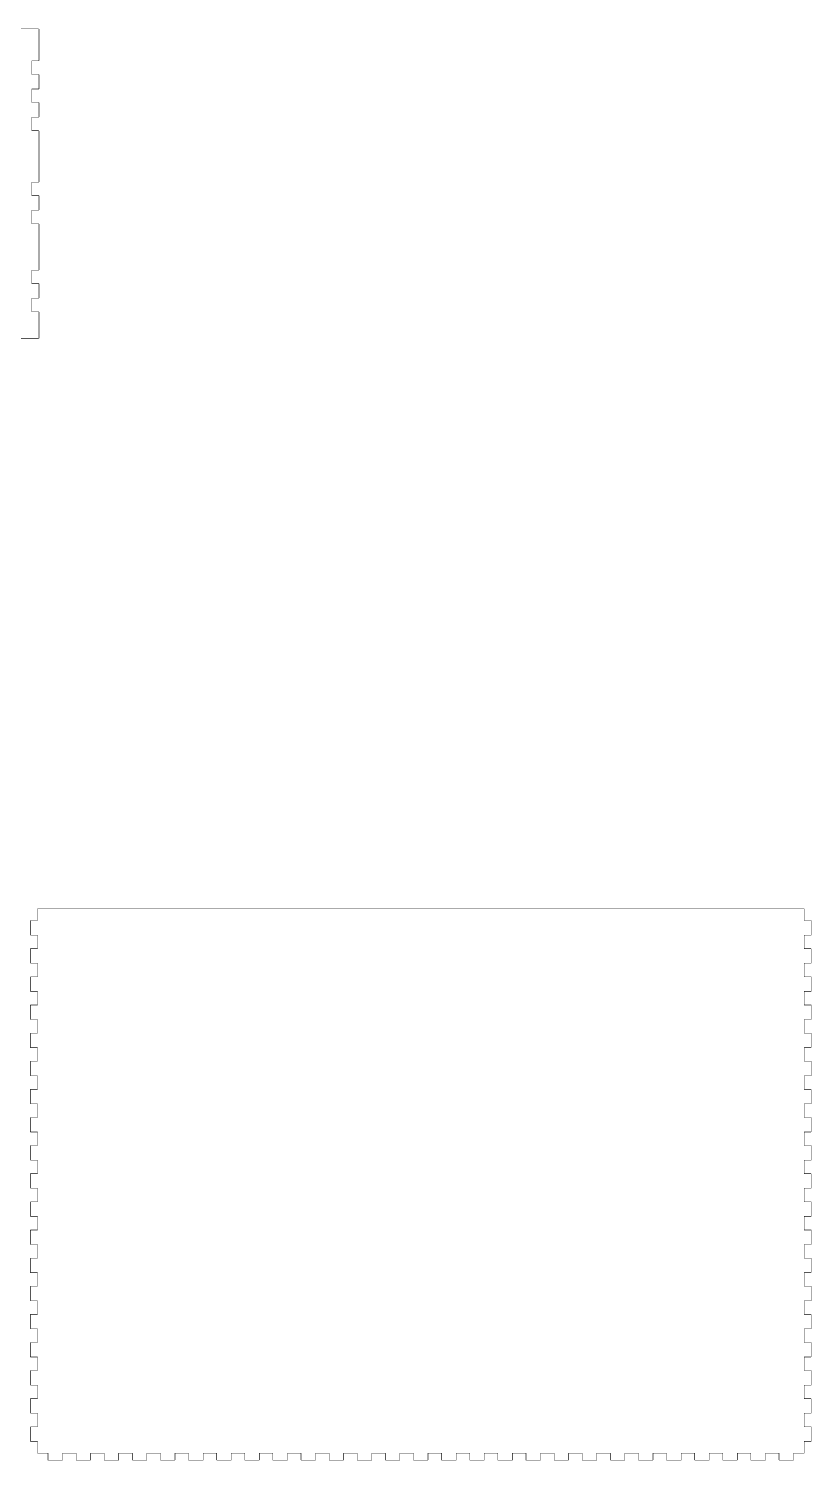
# Model space of a CAD drawing. Extents: x 1 to 1338, y 1 to 612.
# Drawn here: x 335 to 669, y 1 to 612 of the extents above; entities that cross this region are included whole.
import ezdxf

# ---------------------------------------------------------------- set-up
doc = ezdxf.new("R2010")
doc.units = 0
doc.layers.get('0').update_dxf_attribs({"linetype": 'CONTINUOUS'})

msp = doc.modelspace()

# ---------------------------------------------------------------- linework, layer by layer
at = {"color": 0, "const_width": 0.2}
for points in [[(336, 611.692), (331.5, 611.692)], [(339, 611.692), (336, 611.692)], [(339.1, 608.591), (339.1, 611.59)], [(339.1, 598.138), (339.1, 608.591)], [(336.1, 592.138), (336.1, 598.138), (336.1, 598.121), (336.069, 598.068), (336.015, 598.036), (335.999, 598.036)], [(335.999, 598.036), (338.999, 598.036), (339.015, 598.036), (339.069, 598.068), (339.1, 598.121), (339.1, 598.138)], [(338.999, 592.24), (335.999, 592.24), (336.015, 592.24), (336.069, 592.208), (336.1, 592.155), (336.1, 592.138)], [(339.1, 592.138), (339.1, 592.155), (339.069, 592.208), (339.015, 592.24), (338.999, 592.24)], [(339.1, 586.137), (339.1, 592.138)], [(336.1, 580.136), (336.1, 586.137), (336.1, 586.123), (336.069, 586.066), (336.015, 586.038), (335.999, 586.038)], [(335.999, 586.038), (338.999, 586.038), (339.015, 586.038), (339.069, 586.066), (339.1, 586.123), (339.1, 586.137)], [(338.999, 580.238), (335.999, 580.238), (336.015, 580.238), (336.069, 580.21), (336.1, 580.157), (336.1, 580.136)], [(339.1, 580.136), (339.1, 580.157), (339.069, 580.21), (339.015, 580.238), (338.999, 580.238)], [(336.1, 568.138), (336.1, 574.139), (336.1, 574.121), (336.069, 574.068), (336.015, 574.036), (335.999, 574.036)], [(335.999, 574.036), (338.999, 574.036), (339.015, 574.036), (339.069, 574.068), (339.1, 574.121), (339.1, 574.139)], [(339.1, 574.139), (339.1, 580.136)], [(338.999, 568.237), (335.999, 568.237), (336.015, 568.237), (336.069, 568.209), (336.1, 568.156), (336.1, 568.138)], [(339.1, 568.138), (339.1, 568.156), (339.069, 568.209), (339.015, 568.237), (338.999, 568.237)], [(339.1, 557.682), (339.1, 568.138)], [(339.1, 554.683), (339.1, 557.682)], [(339.1, 554.683), (339.1, 557.682)], [(339.1, 546.41), (339.1, 554.683)], [(336.1, 540.41), (336.1, 546.41), (336.1, 546.393), (336.069, 546.34), (336.015, 546.308), (335.999, 546.308)], [(335.999, 546.308), (338.999, 546.308), (339.015, 546.308), (339.069, 546.34), (339.1, 546.393), (339.1, 546.41)], [(338.999, 540.512), (335.999, 540.512), (336.015, 540.512), (336.069, 540.48), (336.1, 540.427), (336.1, 540.41)], [(339.1, 540.41), (339.1, 540.427), (339.069, 540.48), (339.015, 540.512), (338.999, 540.512)], [(339.1, 534.409), (339.1, 540.41)], [(336.1, 528.412), (336.1, 534.409), (336.1, 534.395), (336.069, 534.338), (336.015, 534.31), (335.999, 534.31)], [(335.999, 534.31), (338.999, 534.31), (339.015, 534.31), (339.069, 534.338), (339.1, 534.395), (339.1, 534.409)], [(338.999, 528.511), (335.999, 528.511), (336.015, 528.511), (336.069, 528.482), (336.1, 528.429), (336.1, 528.412)], [(339.1, 528.412), (339.1, 528.429), (339.069, 528.482), (339.015, 528.511), (338.999, 528.511)], [(339.1, 520.139), (339.1, 528.412)], [(339.1, 517.137), (339.1, 520.139)], [(339.1, 517.137), (339.1, 520.139)], [(339.1, 508.864), (339.1, 517.137)], [(336.1, 502.864), (336.1, 508.864), (336.1, 508.847), (336.069, 508.794), (336.015, 508.762), (335.999, 508.762)], [(335.999, 508.762), (338.999, 508.762), (339.015, 508.762), (339.069, 508.794), (339.1, 508.847), (339.1, 508.864)], [(338.999, 502.966), (335.999, 502.966), (336.015, 502.966), (336.069, 502.934), (336.1, 502.881), (336.1, 502.864)], [(339.1, 502.864), (339.1, 502.881), (339.069, 502.934), (339.015, 502.966), (338.999, 502.966)], [(339.1, 496.863), (339.1, 502.864)], [(336.1, 490.866), (336.1, 496.863), (336.1, 496.849), (336.069, 496.792), (336.015, 496.764), (335.999, 496.764)], [(335.999, 496.764), (338.999, 496.764), (339.015, 496.764), (339.069, 496.792), (339.1, 496.849), (339.1, 496.863)], [(338.999, 490.964), (335.999, 490.964), (336.015, 490.964), (336.069, 490.936), (336.1, 490.883), (336.1, 490.866)], [(339.1, 490.866), (339.1, 490.883), (339.069, 490.936), (339.015, 490.964), (338.999, 490.964)], [(339.1, 482.593), (339.1, 490.866)], [(339.1, 479.591), (339.1, 482.593)], [(331.5, 479.492), (336, 479.492)], [(336, 479.492), (339, 479.492)], [(338.55, 236.241), (338.532, 236.241), (338.478, 236.212), (338.449, 236.159), (338.449, 236.141)], [(338.449, 236.141), (338.449, 231.141)], [(665.551, 236.241), (338.55, 236.241)], [(665.649, 236.141), (665.649, 236.159), (665.621, 236.212), (665.565, 236.241), (665.551, 236.241)], [(665.649, 231.141), (665.649, 236.141)], [(338.55, 231.242), (335.55, 231.242), (335.532, 231.242), (335.478, 231.213), (335.449, 231.159), (335.449, 231.141)], [(335.449, 231.141), (335.449, 225.141), (335.449, 225.124), (335.478, 225.071), (335.532, 225.04), (335.55, 225.04)], [(338.449, 231.141), (338.449, 231.159), (338.478, 231.213), (338.532, 231.242), (338.55, 231.242)], [(668.549, 231.242), (665.551, 231.242), (665.565, 231.242), (665.621, 231.213), (665.649, 231.159), (665.649, 231.141)], [(668.651, 225.141), (668.651, 231.141), (668.651, 231.159), (668.62, 231.213), (668.567, 231.242), (668.549, 231.242)], [(335.55, 225.04), (338.55, 225.04), (338.532, 225.04), (338.478, 225.071), (338.449, 225.124), (338.449, 225.141)], [(338.449, 225.141), (338.449, 219.141)], [(665.649, 225.141), (665.649, 225.124), (665.621, 225.071), (665.565, 225.04), (665.551, 225.04)], [(665.551, 225.04), (668.549, 225.04), (668.567, 225.04), (668.62, 225.071), (668.651, 225.124), (668.651, 225.141)], [(665.649, 219.141), (665.649, 225.141)], [(338.55, 219.242), (335.55, 219.242), (335.532, 219.242), (335.478, 219.213), (335.449, 219.159), (335.449, 219.141)], [(335.449, 219.141), (335.449, 213.141), (335.449, 213.125), (335.478, 213.071), (335.532, 213.041), (335.55, 213.041)], [(338.449, 219.141), (338.449, 219.159), (338.478, 219.213), (338.532, 219.242), (338.55, 219.242)], [(668.549, 219.242), (665.551, 219.242), (665.565, 219.242), (665.621, 219.213), (665.649, 219.159), (665.649, 219.141)], [(668.651, 213.141), (668.651, 219.141), (668.651, 219.159), (668.62, 219.213), (668.567, 219.242), (668.549, 219.242)], [(335.55, 213.041), (338.55, 213.041), (338.532, 213.041), (338.478, 213.071), (338.449, 213.125), (338.449, 213.141)], [(338.449, 213.141), (338.449, 207.141)], [(665.649, 213.141), (665.649, 213.125), (665.621, 213.071), (665.565, 213.041), (665.551, 213.041)], [(665.551, 213.041), (668.549, 213.041), (668.567, 213.041), (668.62, 213.071), (668.651, 213.125), (668.651, 213.141)], [(665.649, 207.141), (665.649, 213.141)], [(338.55, 207.242), (335.55, 207.242), (335.532, 207.242), (335.478, 207.213), (335.449, 207.159), (335.449, 207.141)], [(335.449, 207.141), (335.449, 201.141), (335.449, 201.125), (335.478, 201.071), (335.532, 201.041), (335.55, 201.041)], [(338.449, 207.141), (338.449, 207.159), (338.478, 207.213), (338.532, 207.242), (338.55, 207.242)], [(668.549, 207.242), (665.551, 207.242), (665.565, 207.242), (665.621, 207.213), (665.649, 207.159), (665.649, 207.141)], [(668.651, 201.141), (668.651, 207.141), (668.651, 207.159), (668.62, 207.213), (668.567, 207.242), (668.549, 207.242)], [(335.55, 201.041), (338.55, 201.041), (338.532, 201.041), (338.478, 201.071), (338.449, 201.125), (338.449, 201.141)], [(338.449, 201.141), (338.449, 195.141)], [(665.649, 201.141), (665.649, 201.125), (665.621, 201.071), (665.565, 201.041), (665.551, 201.041)], [(665.551, 201.041), (668.549, 201.041), (668.567, 201.041), (668.62, 201.071), (668.651, 201.125), (668.651, 201.141)], [(665.649, 195.141), (665.649, 201.141)], [(338.55, 195.242), (335.55, 195.242), (335.532, 195.242), (335.478, 195.213), (335.449, 195.159), (335.449, 195.141)], [(335.449, 195.141), (335.449, 189.141), (335.449, 189.125), (335.478, 189.071), (335.532, 189.041), (335.55, 189.041)], [(338.449, 195.141), (338.449, 195.159), (338.478, 195.213), (338.532, 195.242), (338.55, 195.242)], [(668.549, 195.242), (665.551, 195.242), (665.565, 195.242), (665.621, 195.213), (665.649, 195.159), (665.649, 195.141)], [(668.651, 189.141), (668.651, 195.141), (668.651, 195.159), (668.62, 195.213), (668.567, 195.242), (668.549, 195.242)], [(338.55, 183.242), (335.55, 183.242), (335.532, 183.242), (335.478, 183.213), (335.449, 183.159), (335.449, 183.141)], [(335.55, 189.041), (338.55, 189.041), (338.532, 189.041), (338.478, 189.071), (338.449, 189.125), (338.449, 189.141)], [(338.449, 189.141), (338.449, 183.141)], [(338.449, 183.141), (338.449, 183.159), (338.478, 183.213), (338.532, 183.242), (338.55, 183.242)], [(665.649, 189.141), (665.649, 189.125), (665.621, 189.071), (665.565, 189.041), (665.551, 189.041)], [(665.551, 189.041), (668.549, 189.041), (668.567, 189.041), (668.62, 189.071), (668.651, 189.125), (668.651, 189.141)], [(668.549, 183.242), (665.551, 183.242), (665.565, 183.242), (665.621, 183.213), (665.649, 183.159), (665.649, 183.141)], [(665.649, 183.141), (665.649, 189.141)], [(668.651, 177.141), (668.651, 183.141), (668.651, 183.159), (668.62, 183.213), (668.567, 183.242), (668.549, 183.242)], [(335.449, 183.141), (335.449, 177.141), (335.449, 177.125), (335.478, 177.071), (335.532, 177.041), (335.55, 177.041)], [(335.55, 177.041), (338.55, 177.041), (338.532, 177.041), (338.478, 177.071), (338.449, 177.125), (338.449, 177.141)], [(338.449, 177.141), (338.449, 171.141)], [(665.649, 177.141), (665.649, 177.125), (665.621, 177.071), (665.565, 177.041), (665.551, 177.041)], [(665.551, 177.041), (668.549, 177.041), (668.567, 177.041), (668.62, 177.071), (668.651, 177.125), (668.651, 177.141)], [(665.649, 171.141), (665.649, 177.141)], [(338.55, 171.242), (335.55, 171.242), (335.532, 171.242), (335.478, 171.213), (335.449, 171.159), (335.449, 171.141)], [(335.449, 171.141), (335.449, 165.141), (335.449, 165.125), (335.478, 165.071), (335.532, 165.041), (335.55, 165.041)], [(338.449, 171.141), (338.449, 171.159), (338.478, 171.213), (338.532, 171.242), (338.55, 171.242)], [(668.549, 171.242), (665.551, 171.242), (665.565, 171.242), (665.621, 171.213), (665.649, 171.159), (665.649, 171.141)], [(668.651, 165.141), (668.651, 171.141), (668.651, 171.159), (668.62, 171.213), (668.567, 171.242), (668.549, 171.242)], [(335.55, 165.041), (338.55, 165.041), (338.532, 165.041), (338.478, 165.071), (338.449, 165.125), (338.449, 165.141)], [(338.449, 165.141), (338.449, 159.141)], [(665.649, 165.141), (665.649, 165.125), (665.621, 165.071), (665.565, 165.041), (665.551, 165.041)], [(665.551, 165.041), (668.549, 165.041), (668.567, 165.041), (668.62, 165.071), (668.651, 165.125), (668.651, 165.141)], [(665.649, 159.141), (665.649, 165.141)], [(338.55, 159.242), (335.55, 159.242), (335.532, 159.242), (335.478, 159.213), (335.449, 159.159), (335.449, 159.141)], [(335.449, 159.141), (335.449, 153.142), (335.449, 153.125), (335.478, 153.071), (335.532, 153.041), (335.55, 153.041)], [(338.449, 159.141), (338.449, 159.159), (338.478, 159.213), (338.532, 159.242), (338.55, 159.242)], [(668.549, 159.242), (665.551, 159.242), (665.565, 159.242), (665.621, 159.213), (665.649, 159.159), (665.649, 159.141)], [(668.651, 153.142), (668.651, 159.141), (668.651, 159.159), (668.62, 159.213), (668.567, 159.242), (668.549, 159.242)], [(335.55, 153.041), (338.55, 153.041), (338.532, 153.041), (338.478, 153.071), (338.449, 153.125), (338.449, 153.142)], [(338.449, 153.142), (338.449, 147.141)], [(665.649, 153.142), (665.649, 153.125), (665.621, 153.071), (665.565, 153.041), (665.551, 153.041)], [(665.551, 153.041), (668.549, 153.041), (668.567, 153.041), (668.62, 153.071), (668.651, 153.125), (668.651, 153.142)], [(665.649, 147.141), (665.649, 153.142)], [(338.55, 147.242), (335.55, 147.242), (335.532, 147.242), (335.478, 147.213), (335.449, 147.159), (335.449, 147.141)], [(335.449, 147.141), (335.449, 141.141), (335.449, 141.125), (335.478, 141.071), (335.532, 141.041), (335.55, 141.041)], [(338.449, 147.141), (338.449, 147.159), (338.478, 147.213), (338.532, 147.242), (338.55, 147.242)], [(668.549, 147.242), (665.551, 147.242), (665.565, 147.242), (665.621, 147.213), (665.649, 147.159), (665.649, 147.141)], [(668.651, 141.141), (668.651, 147.141), (668.651, 147.159), (668.62, 147.213), (668.567, 147.242), (668.549, 147.242)], [(335.55, 141.041), (338.55, 141.041), (338.532, 141.041), (338.478, 141.071), (338.449, 141.125), (338.449, 141.141)], [(338.449, 141.141), (338.449, 135.141)], [(665.649, 141.141), (665.649, 141.125), (665.621, 141.071), (665.565, 141.041), (665.551, 141.041)], [(665.551, 141.041), (668.549, 141.041), (668.567, 141.041), (668.62, 141.071), (668.651, 141.125), (668.651, 141.141)], [(665.649, 135.141), (665.649, 141.141)], [(338.55, 135.242), (335.55, 135.242), (335.532, 135.242), (335.478, 135.213), (335.449, 135.159), (335.449, 135.141)], [(335.449, 135.141), (335.449, 129.141), (335.449, 129.125), (335.478, 129.071), (335.532, 129.041), (335.55, 129.041)], [(338.449, 135.141), (338.449, 135.159), (338.478, 135.213), (338.532, 135.242), (338.55, 135.242)], [(668.549, 135.242), (665.551, 135.242), (665.565, 135.242), (665.621, 135.213), (665.649, 135.159), (665.649, 135.141)], [(668.651, 129.141), (668.651, 135.141), (668.651, 135.159), (668.62, 135.213), (668.567, 135.242), (668.549, 135.242)], [(335.55, 129.041), (338.55, 129.041), (338.532, 129.041), (338.478, 129.071), (338.449, 129.125), (338.449, 129.141)], [(338.449, 129.141), (338.449, 123.142)], [(665.649, 129.141), (665.649, 129.125), (665.621, 129.071), (665.565, 129.041), (665.551, 129.041)], [(665.551, 129.041), (668.549, 129.041), (668.567, 129.041), (668.62, 129.071), (668.651, 129.125), (668.651, 129.141)], [(665.649, 123.142), (665.649, 129.141)], [(338.55, 123.242), (335.55, 123.242), (335.532, 123.242), (335.478, 123.213), (335.449, 123.159), (335.449, 123.142)], [(335.449, 123.142), (335.449, 117.142), (335.449, 117.125), (335.478, 117.071), (335.532, 117.041), (335.55, 117.041)], [(338.449, 123.142), (338.449, 123.159), (338.478, 123.213), (338.532, 123.242), (338.55, 123.242)], [(668.549, 123.242), (665.551, 123.242), (665.565, 123.242), (665.621, 123.213), (665.649, 123.159), (665.649, 123.142)], [(668.651, 117.142), (668.651, 123.142), (668.651, 123.159), (668.62, 123.213), (668.567, 123.242), (668.549, 123.242)], [(335.55, 117.041), (338.55, 117.041), (338.532, 117.041), (338.478, 117.071), (338.449, 117.125), (338.449, 117.142)], [(338.449, 117.142), (338.449, 111.142)], [(665.649, 117.142), (665.649, 117.125), (665.621, 117.071), (665.565, 117.041), (665.551, 117.041)], [(665.551, 117.041), (668.549, 117.041), (668.567, 117.041), (668.62, 117.071), (668.651, 117.125), (668.651, 117.142)], [(665.649, 111.142), (665.649, 117.142)], [(338.55, 111.242), (335.55, 111.242), (335.532, 111.242), (335.478, 111.213), (335.449, 111.16), (335.449, 111.142)], [(335.449, 111.142), (335.449, 105.142), (335.449, 105.125), (335.478, 105.071), (335.532, 105.041), (335.55, 105.041)], [(338.449, 111.142), (338.449, 111.16), (338.478, 111.213), (338.532, 111.242), (338.55, 111.242)], [(668.549, 111.242), (665.551, 111.242), (665.565, 111.242), (665.621, 111.213), (665.649, 111.16), (665.649, 111.142)], [(668.651, 105.142), (668.651, 111.142), (668.651, 111.16), (668.62, 111.213), (668.567, 111.242), (668.549, 111.242)], [(335.55, 105.041), (338.55, 105.041), (338.532, 105.041), (338.478, 105.071), (338.449, 105.125), (338.449, 105.142)], [(338.449, 105.142), (338.449, 99.1415)], [(665.649, 105.142), (665.649, 105.125), (665.621, 105.071), (665.565, 105.041), (665.551, 105.041)], [(665.551, 105.041), (668.549, 105.041), (668.567, 105.041), (668.62, 105.071), (668.651, 105.125), (668.651, 105.142)], [(665.649, 99.1415), (665.649, 105.142)], [(338.55, 99.242), (335.55, 99.242), (335.532, 99.242), (335.478, 99.2131), (335.449, 99.1595), (335.449, 99.1415)], [(335.449, 99.1415), (335.449, 93.1415), (335.449, 93.1252), (335.478, 93.0712), (335.532, 93.0409), (335.55, 93.0409)], [(338.449, 99.1415), (338.449, 99.1595), (338.478, 99.2131), (338.532, 99.242), (338.55, 99.242)], [(668.549, 99.242), (665.551, 99.242), (665.565, 99.242), (665.621, 99.2131), (665.649, 99.1595), (665.649, 99.1415)], [(668.651, 93.1415), (668.651, 99.1415), (668.651, 99.1595), (668.62, 99.2131), (668.567, 99.242), (668.549, 99.242)], [(335.55, 93.0409), (338.55, 93.0409), (338.532, 93.0409), (338.478, 93.0712), (338.449, 93.1252), (338.449, 93.1415)], [(338.449, 93.1415), (338.449, 87.1418)], [(665.649, 93.1415), (665.649, 93.1252), (665.621, 93.0712), (665.565, 93.0409), (665.551, 93.0409)], [(665.551, 93.0409), (668.549, 93.0409), (668.567, 93.0409), (668.62, 93.0712), (668.651, 93.1252), (668.651, 93.1415)], [(665.649, 87.1418), (665.649, 93.1415)], [(338.55, 87.2423), (335.55, 87.2423), (335.532, 87.2423), (335.478, 87.2134), (335.449, 87.1594), (335.449, 87.1418)], [(335.449, 87.1418), (335.449, 81.1417), (335.449, 81.1251), (335.478, 81.0715), (335.532, 81.0412), (335.55, 81.0412)], [(338.449, 87.1418), (338.449, 87.1594), (338.478, 87.2134), (338.532, 87.2423), (338.55, 87.2423)], [(668.549, 87.2423), (665.551, 87.2423), (665.565, 87.2423), (665.621, 87.2134), (665.649, 87.1594), (665.649, 87.1418)], [(668.651, 81.1417), (668.651, 87.1418), (668.651, 87.1594), (668.62, 87.2134), (668.567, 87.2423), (668.549, 87.2423)], [(335.55, 81.0412), (338.55, 81.0412), (338.532, 81.0412), (338.478, 81.0715), (338.449, 81.1251), (338.449, 81.1417)], [(338.449, 81.1417), (338.449, 75.1417)], [(665.649, 81.1417), (665.649, 81.1251), (665.621, 81.0715), (665.565, 81.0412), (665.551, 81.0412)], [(665.551, 81.0412), (668.549, 81.0412), (668.567, 81.0412), (668.62, 81.0715), (668.651, 81.1251), (668.651, 81.1417)], [(665.649, 75.1417), (665.649, 81.1417)], [(338.55, 75.2422), (335.55, 75.2422), (335.532, 75.2422), (335.478, 75.2133), (335.449, 75.1597), (335.449, 75.1417)], [(335.449, 75.1417), (335.449, 69.1416), (335.449, 69.125), (335.478, 69.0714), (335.532, 69.0411), (335.55, 69.0411)], [(338.449, 75.1417), (338.449, 75.1597), (338.478, 75.2133), (338.532, 75.2422), (338.55, 75.2422)], [(668.549, 75.2422), (665.551, 75.2422), (665.565, 75.2422), (665.621, 75.2133), (665.649, 75.1597), (665.649, 75.1417)], [(668.651, 69.1416), (668.651, 75.1417), (668.651, 75.1597), (668.62, 75.2133), (668.567, 75.2422), (668.549, 75.2422)], [(335.55, 69.0411), (338.55, 69.0411), (338.532, 69.0411), (338.478, 69.0714), (338.449, 69.125), (338.449, 69.1416)], [(338.449, 69.1416), (338.449, 63.1416)], [(665.649, 69.1416), (665.649, 69.125), (665.621, 69.0714), (665.565, 69.0411), (665.551, 69.0411)], [(665.551, 69.0411), (668.549, 69.0411), (668.567, 69.0411), (668.62, 69.0714), (668.651, 69.125), (668.651, 69.1416)], [(665.649, 63.1416), (665.649, 69.1416)], [(338.55, 63.2425), (335.55, 63.2425), (335.532, 63.2425), (335.478, 63.2135), (335.449, 63.1596), (335.449, 63.1416)], [(335.449, 63.1416), (335.449, 57.1419), (335.449, 57.1253), (335.478, 57.0713), (335.532, 57.041), (335.55, 57.041)], [(338.449, 63.1416), (338.449, 63.1596), (338.478, 63.2135), (338.532, 63.2425), (338.55, 63.2425)], [(668.549, 63.2425), (665.551, 63.2425), (665.565, 63.2425), (665.621, 63.2135), (665.649, 63.1596), (665.649, 63.1416)], [(668.651, 57.1419), (668.651, 63.1416), (668.651, 63.1596), (668.62, 63.2135), (668.567, 63.2425), (668.549, 63.2425)], [(335.55, 57.041), (338.55, 57.041), (338.532, 57.041), (338.478, 57.0713), (338.449, 57.1253), (338.449, 57.1419)], [(338.449, 57.1419), (338.449, 51.1418)], [(665.649, 57.1419), (665.649, 57.1253), (665.621, 57.0713), (665.565, 57.041), (665.551, 57.041)], [(665.551, 57.041), (668.549, 57.041), (668.567, 57.041), (668.62, 57.0713), (668.651, 57.1253), (668.651, 57.1419)], [(665.649, 51.1418), (665.649, 57.1419)], [(338.55, 51.2424), (335.55, 51.2424), (335.532, 51.2424), (335.478, 51.2135), (335.449, 51.1598), (335.449, 51.1418)], [(335.449, 51.1418), (335.449, 45.1418), (335.449, 45.1252), (335.478, 45.0716), (335.532, 45.0413), (335.55, 45.0413)], [(338.449, 51.1418), (338.449, 51.1598), (338.478, 51.2135), (338.532, 51.2424), (338.55, 51.2424)], [(668.549, 51.2424), (665.551, 51.2424), (665.565, 51.2424), (665.621, 51.2135), (665.649, 51.1598), (665.649, 51.1418)], [(668.651, 45.1418), (668.651, 51.1418), (668.651, 51.1598), (668.62, 51.2135), (668.567, 51.2424), (668.549, 51.2424)], [(335.55, 45.0413), (338.55, 45.0413), (338.532, 45.0413), (338.478, 45.0716), (338.449, 45.1252), (338.449, 45.1418)], [(338.449, 45.1418), (338.449, 39.1418)], [(665.649, 45.1418), (665.649, 45.1252), (665.621, 45.0716), (665.565, 45.0413), (665.551, 45.0413)], [(665.551, 45.0413), (668.549, 45.0413), (668.567, 45.0413), (668.62, 45.0716), (668.651, 45.1252), (668.651, 45.1418)], [(665.649, 39.1418), (665.649, 45.1418)], [(338.55, 39.2423), (335.55, 39.2423), (335.532, 39.2423), (335.478, 39.2134), (335.449, 39.1597), (335.449, 39.1418)], [(335.449, 39.1418), (335.449, 33.1418), (335.449, 33.1253), (335.478, 33.0715), (335.532, 33.0412), (335.55, 33.0412)], [(338.449, 39.1418), (338.449, 39.1597), (338.478, 39.2134), (338.532, 39.2423), (338.55, 39.2423)], [(668.549, 39.2423), (665.551, 39.2423), (665.565, 39.2423), (665.621, 39.2134), (665.649, 39.1597), (665.649, 39.1418)], [(668.651, 33.1418), (668.651, 39.1418), (668.651, 39.1597), (668.62, 39.2134), (668.567, 39.2423), (668.549, 39.2423)], [(335.55, 33.0412), (338.55, 33.0412), (338.532, 33.0412), (338.478, 33.0715), (338.449, 33.1253), (338.449, 33.1418)], [(338.449, 33.1418), (338.449, 27.1418)], [(665.649, 33.1418), (665.649, 33.1253), (665.621, 33.0715), (665.565, 33.0412), (665.551, 33.0412)], [(665.551, 33.0412), (668.549, 33.0412), (668.567, 33.0412), (668.62, 33.0715), (668.651, 33.1253), (668.651, 33.1418)], [(665.649, 27.1418), (665.649, 33.1418)], [(338.55, 27.2425), (335.55, 27.2425), (335.532, 27.2425), (335.478, 27.2135), (335.449, 27.1598), (335.449, 27.1418)], [(335.449, 27.1418), (335.449, 21.1419), (335.449, 21.1253), (335.478, 21.0716), (335.532, 21.0413), (335.55, 21.0413)], [(338.449, 27.1418), (338.449, 27.1598), (338.478, 27.2135), (338.532, 27.2425), (338.55, 27.2425)], [(668.549, 27.2425), (665.551, 27.2425), (665.565, 27.2425), (665.621, 27.2135), (665.649, 27.1598), (665.649, 27.1418)], [(668.651, 21.1419), (668.651, 27.1418), (668.651, 27.1598), (668.62, 27.2135), (668.567, 27.2425), (668.549, 27.2425)], [(335.55, 21.0413), (338.55, 21.0413), (338.532, 21.0413), (338.478, 21.0716), (338.449, 21.1253), (338.449, 21.1419)], [(338.449, 21.1419), (338.449, 15.1419)], [(665.649, 21.1419), (665.649, 21.1253), (665.621, 21.0716), (665.565, 21.0413), (665.551, 21.0413)], [(665.551, 21.0413), (668.549, 21.0413), (668.567, 21.0413), (668.62, 21.0716), (668.651, 21.1253), (668.651, 21.1419)], [(665.649, 15.1419), (665.649, 21.1419)], [(338.55, 15.2425), (335.55, 15.2425), (335.532, 15.2425), (335.478, 15.2135), (335.449, 15.1598), (335.449, 15.1419)], [(335.449, 15.1419), (335.449, 9.14192), (335.449, 9.12537), (335.478, 9.07161), (335.532, 9.04131), (335.55, 9.04131)], [(338.449, 15.1419), (338.449, 15.1598), (338.478, 15.2135), (338.532, 15.2425), (338.55, 15.2425)], [(668.549, 15.2425), (665.551, 15.2425), (665.565, 15.2425), (665.621, 15.2135), (665.649, 15.1598), (665.649, 15.1419)], [(668.651, 9.14192), (668.651, 15.1419), (668.651, 15.1598), (668.62, 15.2135), (668.567, 15.2425), (668.549, 15.2425)], [(335.55, 9.04131), (338.55, 9.04131), (338.532, 9.04131), (338.478, 9.07161), (338.449, 9.12537), (338.449, 9.14192)], [(338.449, 9.14192), (338.449, 4.14239)], [(665.649, 9.14192), (665.649, 9.12537), (665.621, 9.07161), (665.565, 9.04131), (665.551, 9.04131)], [(665.551, 9.04131), (668.549, 9.04131), (668.567, 9.04131), (668.62, 9.07161), (668.651, 9.12537), (668.651, 9.14192)], [(665.649, 4.14239), (665.649, 9.14192)], [(338.449, 4.14239), (338.449, 4.12584), (338.478, 4.07211), (338.532, 4.04177), (338.55, 4.04177)], [(338.55, 4.04177), (343.05, 4.04177)], [(343.05, 4.04177), (343.032, 4.04177), (342.979, 4.07211), (342.95, 4.12584), (342.95, 4.14239)], [(342.95, 4.14239), (342.95, 1.14239), (342.95, 1.12586), (342.979, 1.07211), (343.032, 1.0418), (343.05, 1.0418)], [(343.05, 1.0418), (349.05, 1.0418), (349.067, 1.0418), (349.121, 1.07211), (349.151, 1.12586), (349.151, 1.14239)], [(349.151, 1.14239), (349.151, 4.14239), (349.151, 4.12584), (349.121, 4.07211), (349.067, 4.04177), (349.05, 4.04177)], [(349.05, 4.04177), (355.05, 4.04177)], [(355.05, 4.04177), (355.032, 4.04177), (354.979, 4.07211), (354.951, 4.12584), (354.951, 4.14239)], [(354.951, 4.14239), (354.951, 1.14239), (354.951, 1.12586), (354.979, 1.07211), (355.032, 1.0418), (355.05, 1.0418)], [(355.05, 1.0418), (361.05, 1.0418), (361.068, 1.0418), (361.121, 1.07211), (361.149, 1.12586), (361.149, 1.14239)], [(361.149, 1.14239), (361.149, 4.14239), (361.149, 4.12584), (361.121, 4.07211), (361.068, 4.04177), (361.05, 4.04177)], [(361.05, 4.04177), (367.051, 4.04177)], [(367.051, 4.04177), (367.034, 4.04177), (366.977, 4.07211), (366.949, 4.12584), (366.949, 4.14239)], [(366.949, 4.14239), (366.949, 1.14239), (366.949, 1.12586), (366.977, 1.07211), (367.034, 1.0418), (367.051, 1.0418)], [(367.051, 1.0418), (373.048, 1.0418), (373.066, 1.0418), (373.119, 1.07211), (373.151, 1.12586), (373.151, 1.14239)], [(373.151, 1.14239), (373.151, 4.14239), (373.151, 4.12584), (373.119, 4.07211), (373.066, 4.04177), (373.048, 4.04177)], [(373.048, 4.04177), (379.049, 4.04177)], [(379.049, 4.04177), (379.032, 4.04177), (378.979, 4.07211), (378.95, 4.12584), (378.95, 4.14239)], [(378.95, 4.14239), (378.95, 1.14239), (378.95, 1.12586), (378.979, 1.07211), (379.032, 1.0418), (379.049, 1.0418)], [(379.049, 1.0418), (385.05, 1.0418), (385.068, 1.0418), (385.12, 1.07211), (385.152, 1.12586), (385.152, 1.14239)], [(385.152, 1.14239), (385.152, 4.14239), (385.152, 4.12584), (385.12, 4.07211), (385.068, 4.04177), (385.05, 4.04177)], [(385.05, 4.04177), (391.051, 4.04177)], [(391.051, 4.04177), (391.033, 4.04177), (390.98, 4.07211), (390.948, 4.12584), (390.948, 4.14239)], [(390.948, 4.14239), (390.948, 1.14239), (390.948, 1.12586), (390.98, 1.07211), (391.033, 1.0418), (391.051, 1.0418)], [(391.051, 1.0418), (397.051, 1.0418), (397.066, 1.0418), (397.122, 1.07211), (397.15, 1.12586), (397.15, 1.14239)], [(397.15, 1.14239), (397.15, 4.14239), (397.15, 4.12584), (397.122, 4.07211), (397.066, 4.04177), (397.051, 4.04177)], [(397.051, 4.04177), (403.049, 4.04177)], [(403.049, 4.04177), (403.031, 4.04177), (402.978, 4.07211), (402.95, 4.12584), (402.95, 4.14239)], [(402.95, 4.14239), (402.95, 1.14239), (402.95, 1.12586), (402.978, 1.07211), (403.031, 1.0418), (403.049, 1.0418)], [(403.049, 1.0418), (409.049, 1.0418), (409.067, 1.0418), (409.12, 1.07211), (409.152, 1.12586), (409.152, 1.14239)], [(409.152, 1.14239), (409.152, 4.14239), (409.152, 4.12584), (409.12, 4.07211), (409.067, 4.04177), (409.049, 4.04177)], [(409.049, 4.04177), (415.05, 4.04177)], [(415.05, 4.04177), (415.032, 4.04177), (414.98, 4.07211), (414.948, 4.12584), (414.948, 4.14239)], [(414.948, 4.14239), (414.948, 1.14239), (414.948, 1.12586), (414.98, 1.07211), (415.032, 1.0418), (415.05, 1.0418)], [(415.05, 1.0418), (421.051, 1.0418), (421.065, 1.0418), (421.121, 1.07211), (421.15, 1.12586), (421.15, 1.14239)], [(421.15, 1.14239), (421.15, 4.14239), (421.15, 4.12584), (421.121, 4.07211), (421.065, 4.04177), (421.051, 4.04177)], [(421.051, 4.04177), (427.052, 4.04177)], [(427.052, 4.04177), (427.03, 4.04177), (426.978, 4.07211), (426.949, 4.12584), (426.949, 4.14239)], [(426.949, 4.14239), (426.949, 1.14239), (426.949, 1.12586), (426.978, 1.07211), (427.03, 1.0418), (427.052, 1.0418)], [(427.052, 1.0418), (433.049, 1.0418), (433.066, 1.0418), (433.119, 1.07211), (433.151, 1.12586), (433.151, 1.14239)], [(433.151, 1.14239), (433.151, 4.14239), (433.151, 4.12584), (433.119, 4.07211), (433.066, 4.04177), (433.049, 4.04177)], [(433.049, 4.04177), (439.05, 4.04177)], [(439.05, 4.04177), (439.032, 4.04177), (438.979, 4.07211), (438.951, 4.12584), (438.951, 4.14239)], [(438.951, 4.14239), (438.951, 1.14239), (438.951, 1.12586), (438.979, 1.07211), (439.032, 1.0418), (439.05, 1.0418)], [(439.05, 1.0418), (445.05, 1.0418), (445.068, 1.0418), (445.121, 1.07211), (445.149, 1.12586), (445.149, 1.14239)], [(445.149, 1.14239), (445.149, 4.14239), (445.149, 4.12584), (445.121, 4.07211), (445.068, 4.04177), (445.05, 4.04177)], [(445.05, 4.04177), (451.051, 4.04177)], [(451.051, 4.04177), (451.033, 4.04177), (450.977, 4.07211), (450.949, 4.12584), (450.949, 4.14239)], [(450.949, 4.14239), (450.949, 1.14239), (450.949, 1.12586), (450.977, 1.07211), (451.033, 1.0418), (451.051, 1.0418)], [(451.051, 1.0418), (457.048, 1.0418), (457.066, 1.0418), (457.119, 1.07211), (457.151, 1.12586), (457.151, 1.14239)], [(457.151, 1.14239), (457.151, 4.14239), (457.151, 4.12584), (457.119, 4.07211), (457.066, 4.04177), (457.048, 4.04177)], [(457.048, 4.04177), (463.049, 4.04177)], [(463.049, 4.04177), (463.031, 4.04177), (462.979, 4.07211), (462.95, 4.12584), (462.95, 4.14239)], [(462.95, 4.14239), (462.95, 1.14239), (462.95, 1.12586), (462.979, 1.07211), (463.031, 1.0418), (463.049, 1.0418)], [(463.049, 1.0418), (469.05, 1.0418), (469.067, 1.0418), (469.12, 1.07211), (469.152, 1.12586), (469.152, 1.14239)], [(469.152, 1.14239), (469.152, 4.14239), (469.152, 4.12584), (469.12, 4.07211), (469.067, 4.04177), (469.05, 4.04177)], [(469.05, 4.04177), (475.051, 4.04177)], [(475.051, 4.04177), (475.033, 4.04177), (474.976, 4.07211), (474.948, 4.12584), (474.948, 4.14239)], [(474.948, 4.14239), (474.948, 1.14239), (474.948, 1.12586), (474.976, 1.07211), (475.033, 1.0418), (475.051, 1.0418)], [(475.051, 1.0418), (481.051, 1.0418), (481.065, 1.0418), (481.118, 1.07211), (481.15, 1.12586), (481.15, 1.14239)], [(481.15, 1.14239), (481.15, 4.14239), (481.15, 4.12584), (481.118, 4.07211), (481.065, 4.04177), (481.051, 4.04177)], [(481.051, 4.04177), (487.049, 4.04177)], [(487.049, 4.04177), (487.031, 4.04177), (486.978, 4.07211), (486.95, 4.12584), (486.95, 4.14239)], [(486.95, 4.14239), (486.95, 1.14239), (486.95, 1.12586), (486.978, 1.07211), (487.031, 1.0418), (487.049, 1.0418)], [(487.049, 1.0418), (493.049, 1.0418), (493.067, 1.0418), (493.12, 1.07211), (493.152, 1.12586), (493.152, 1.14239)], [(493.152, 1.14239), (493.152, 4.14239), (493.152, 4.12584), (493.12, 4.07211), (493.067, 4.04177), (493.049, 4.04177)], [(493.049, 4.04177), (499.05, 4.04177)], [(499.05, 4.04177), (499.032, 4.04177), (498.979, 4.07211), (498.948, 4.12584), (498.948, 4.14239)], [(498.948, 4.14239), (498.948, 1.14239), (498.948, 1.12586), (498.979, 1.07211), (499.032, 1.0418), (499.05, 1.0418)], [(499.05, 1.0418), (505.051, 1.0418), (505.065, 1.0418), (505.121, 1.07211), (505.15, 1.12586), (505.15, 1.14239)], [(505.15, 1.14239), (505.15, 4.14239), (505.15, 4.12584), (505.121, 4.07211), (505.065, 4.04177), (505.051, 4.04177)], [(505.051, 4.04177), (511.048, 4.04177)], [(511.048, 4.04177), (511.03, 4.04177), (510.977, 4.07211), (510.949, 4.12584), (510.949, 4.14239)], [(510.949, 4.14239), (510.949, 1.14239), (510.949, 1.12586), (510.977, 1.07211), (511.03, 1.0418), (511.048, 1.0418)], [(511.048, 1.0418), (517.049, 1.0418), (517.066, 1.0418), (517.119, 1.07211), (517.151, 1.12586), (517.151, 1.14239)], [(517.151, 1.14239), (517.151, 4.14239), (517.151, 4.12584), (517.119, 4.07211), (517.066, 4.04177), (517.049, 4.04177)], [(517.049, 4.04177), (523.05, 4.04177)], [(523.05, 4.04177), (523.032, 4.04177), (522.979, 4.07211), (522.951, 4.12584), (522.951, 4.14239)], [(522.951, 4.14239), (522.951, 1.14239), (522.951, 1.12586), (522.979, 1.07211), (523.032, 1.0418), (523.05, 1.0418)], [(523.05, 1.0418), (529.05, 1.0418), (529.064, 1.0418), (529.121, 1.07211), (529.149, 1.12586), (529.149, 1.14239)], [(529.149, 1.14239), (529.149, 4.14239), (529.149, 4.12584), (529.121, 4.07211), (529.064, 4.04177), (529.05, 4.04177)], [(529.05, 4.04177), (535.051, 4.04177)], [(535.051, 4.04177), (535.033, 4.04177), (534.977, 4.07211), (534.949, 4.12584), (534.949, 4.14239)], [(534.949, 4.14239), (534.949, 1.14239), (534.949, 1.12586), (534.977, 1.07211), (535.033, 1.0418), (535.051, 1.0418)], [(535.051, 1.0418), (541.048, 1.0418), (541.066, 1.0418), (541.119, 1.07211), (541.151, 1.12586), (541.151, 1.14239)], [(541.151, 1.14239), (541.151, 4.14239), (541.151, 4.12584), (541.119, 4.07211), (541.066, 4.04177), (541.048, 4.04177)], [(541.048, 4.04177), (547.049, 4.04177)], [(547.049, 4.04177), (547.031, 4.04177), (546.978, 4.07211), (546.95, 4.12584), (546.95, 4.14239)], [(546.95, 4.14239), (546.95, 1.14239), (546.95, 1.12586), (546.978, 1.07211), (547.031, 1.0418), (547.049, 1.0418)], [(547.049, 1.0418), (553.05, 1.0418), (553.067, 1.0418), (553.12, 1.07211), (553.148, 1.12586), (553.148, 1.14239)], [(553.148, 1.14239), (553.148, 4.14239), (553.148, 4.12584), (553.12, 4.07211), (553.067, 4.04177), (553.05, 4.04177)], [(553.05, 4.04177), (559.05, 4.04177)], [(559.05, 4.04177), (559.033, 4.04177), (558.976, 4.07211), (558.948, 4.12584), (558.948, 4.14239)], [(558.948, 4.14239), (558.948, 1.14239), (558.948, 1.12586), (558.976, 1.07211), (559.033, 1.0418), (559.05, 1.0418)], [(559.05, 1.0418), (565.048, 1.0418), (565.065, 1.0418), (565.118, 1.07211), (565.15, 1.12586), (565.15, 1.14239)], [(565.15, 1.14239), (565.15, 4.14239), (565.15, 4.12584), (565.118, 4.07211), (565.065, 4.04177), (565.048, 4.04177)], [(565.048, 4.04177), (571.048, 4.04177)], [(571.048, 4.04177), (571.031, 4.04177), (570.978, 4.07211), (570.95, 4.12584), (570.95, 4.14239)], [(570.95, 4.14239), (570.95, 1.14239), (570.95, 1.12586), (570.978, 1.07211), (571.031, 1.0418), (571.048, 1.0418)], [(571.048, 1.0418), (577.049, 1.0418), (577.067, 1.0418), (577.12, 1.07211), (577.152, 1.12586), (577.152, 1.14239)], [(577.152, 1.14239), (577.152, 4.14239), (577.152, 4.12584), (577.12, 4.07211), (577.067, 4.04177), (577.049, 4.04177)], [(577.049, 4.04177), (583.05, 4.04177)], [(583.05, 4.04177), (583.032, 4.04177), (582.979, 4.07211), (582.948, 4.12584), (582.948, 4.14239)], [(582.948, 4.14239), (582.948, 1.14239), (582.948, 1.12586), (582.979, 1.07211), (583.032, 1.0418), (583.05, 1.0418)], [(583.05, 1.0418), (589.051, 1.0418), (589.065, 1.0418), (589.121, 1.07211), (589.149, 1.12586), (589.149, 1.14239)], [(589.149, 1.14239), (589.149, 4.14239), (589.149, 4.12584), (589.121, 4.07211), (589.065, 4.04177), (589.051, 4.04177)], [(589.051, 4.04177), (595.048, 4.04177)], [(595.048, 4.04177), (595.03, 4.04177), (594.977, 4.07211), (594.949, 4.12584), (594.949, 4.14239)], [(594.949, 4.14239), (594.949, 1.14239), (594.949, 1.12586), (594.977, 1.07211), (595.03, 1.0418), (595.048, 1.0418)], [(595.048, 1.0418), (601.049, 1.0418), (601.066, 1.0418), (601.119, 1.07211), (601.151, 1.12586), (601.151, 1.14239)], [(601.151, 1.14239), (601.151, 4.14239), (601.151, 4.12584), (601.119, 4.07211), (601.066, 4.04177), (601.049, 4.04177)], [(601.049, 4.04177), (607.049, 4.04177)], [(607.049, 4.04177), (607.032, 4.04177), (606.979, 4.07211), (606.947, 4.12584), (606.947, 4.14239)], [(606.947, 4.14239), (606.947, 1.14239), (606.947, 1.12586), (606.979, 1.07211), (607.032, 1.0418), (607.049, 1.0418)], [(607.049, 1.0418), (613.05, 1.0418), (613.064, 1.0418), (613.121, 1.07211), (613.149, 1.12586), (613.149, 1.14239)], [(613.149, 1.14239), (613.149, 4.14239), (613.149, 4.12584), (613.121, 4.07211), (613.064, 4.04177), (613.05, 4.04177)], [(613.05, 4.04177), (619.051, 4.04177)], [(619.051, 4.04177), (619.03, 4.04177), (618.977, 4.07211), (618.949, 4.12584), (618.949, 4.14239)], [(618.949, 4.14239), (618.949, 1.14239), (618.949, 1.12586), (618.977, 1.07211), (619.03, 1.0418), (619.051, 1.0418)], [(619.051, 1.0418), (625.048, 1.0418), (625.066, 1.0418), (625.119, 1.07211), (625.15, 1.12586), (625.15, 1.14239)], [(625.15, 1.14239), (625.15, 4.14239), (625.15, 4.12584), (625.119, 4.07211), (625.066, 4.04177), (625.048, 4.04177)], [(625.048, 4.04177), (631.049, 4.04177)], [(631.049, 4.04177), (631.031, 4.04177), (630.978, 4.07211), (630.95, 4.12584), (630.95, 4.14239)], [(630.95, 4.14239), (630.95, 1.14239), (630.95, 1.12586), (630.978, 1.07211), (631.031, 1.0418), (631.049, 1.0418)], [(631.049, 1.0418), (637.05, 1.0418), (637.067, 1.0418), (637.12, 1.07211), (637.148, 1.12586), (637.148, 1.14239)], [(637.148, 1.14239), (637.148, 4.14239), (637.148, 4.12584), (637.12, 4.07211), (637.067, 4.04177), (637.05, 4.04177)], [(637.05, 4.04177), (643.05, 4.04177)], [(643.05, 4.04177), (643.033, 4.04177), (642.976, 4.07211), (642.948, 4.12584), (642.948, 4.14239)], [(642.948, 4.14239), (642.948, 1.14239), (642.948, 1.12586), (642.976, 1.07211), (643.033, 1.0418), (643.05, 1.0418)], [(643.05, 1.0418), (649.048, 1.0418), (649.065, 1.0418), (649.118, 1.07211), (649.15, 1.12586), (649.15, 1.14239)], [(649.15, 1.14239), (649.15, 4.14239), (649.15, 4.12584), (649.118, 4.07211), (649.065, 4.04177), (649.048, 4.04177)], [(649.048, 4.04177), (655.048, 4.04177)], [(655.048, 4.04177), (655.031, 4.04177), (654.978, 4.07211), (654.95, 4.12584), (654.95, 4.14239)], [(654.95, 4.14239), (654.95, 1.14239), (654.95, 1.12586), (654.978, 1.07211), (655.031, 1.0418), (655.048, 1.0418)], [(655.048, 1.0418), (661.049, 1.0418), (661.067, 1.0418), (661.12, 1.07211), (661.151, 1.12586), (661.151, 1.14239)], [(661.151, 1.14239), (661.151, 4.14239), (661.151, 4.12584), (661.12, 4.07211), (661.067, 4.04177), (661.049, 4.04177)], [(661.049, 4.04177), (665.551, 4.04177)], [(665.551, 4.04177), (665.565, 4.04177), (665.621, 4.07211), (665.649, 4.12584), (665.649, 4.14239)]]:
    msp.add_lwpolyline(points, dxfattribs=at)

doc.saveas('drawing.dxf')
